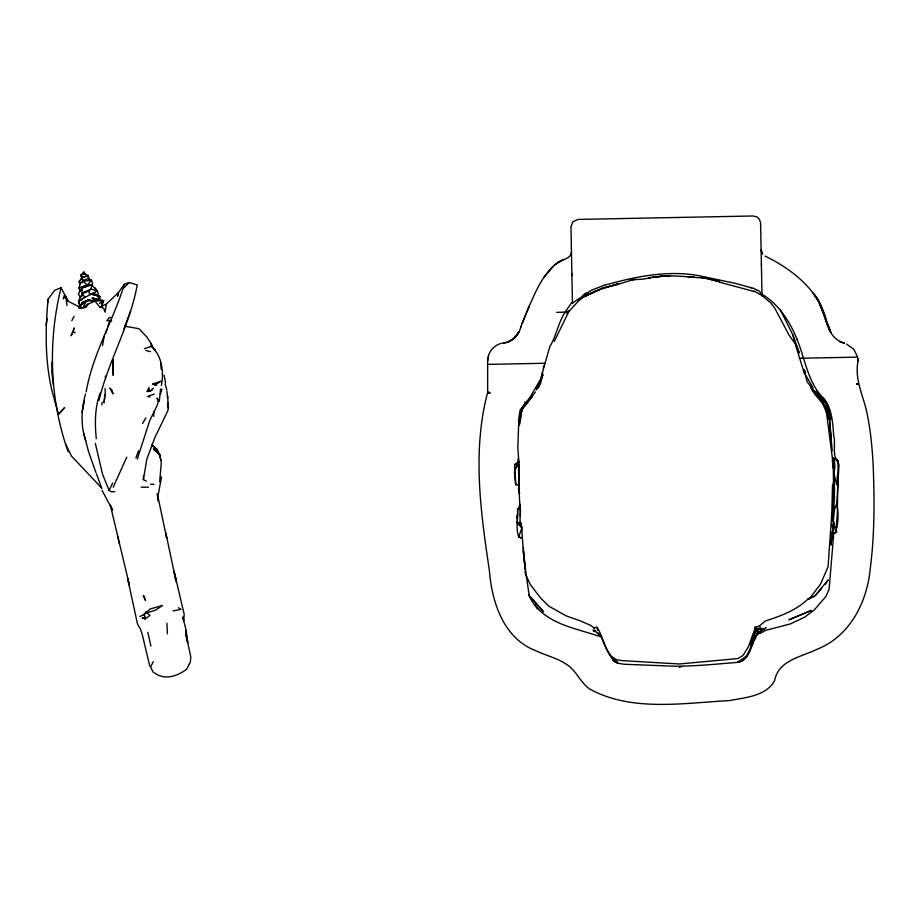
<?xml version="1.0" encoding="UTF-8"?>
<svg xmlns="http://www.w3.org/2000/svg" width="920" height="920" viewBox="0 0 920 920"><rect width="100%" height="100%" fill="white"/><g stroke="black" fill="none" stroke-linecap="round" stroke-linejoin="round"><path stroke-width="1.38" d="M146.291 481.183L143.393 479.607L146.843 459.16L154.813 437.667L168.072 410.239L167.808 396.129M161.368 385.549C164.024 372.186 162.115 355.522 151.179 346.438L151.19 343.562L146.751 336.904L138.989 328.716L124.545 326.151M837.073 532.07L833.014 533.416L834.543 489.095L833.117 457.642L833.692 494.649L834.704 497.156M836.073 530.196L837.349 513.486L838.108 462.185M519.949 507.138L519.972 504.275M833.784 533.289L829.092 589.179L825.872 596.505L814.384 609.799L804.735 617.147L790.487 623.875L765.969 630.292L761.242 632.822L758.275 633.213C750.869 642.206 751.674 657.938 739.335 662.205C717.945 663.987 696.13 666.172 674.889 666.241L624.013 664.251L617.734 663.182L613.87 661.123L605.371 646.783L601.208 637.031C575.483 627.773 542.443 624.082 529.299 596.045C525.837 573.471 522.801 550.746 521.87 527.919C517.983 520.8 521.847 512.659 519.869 505.091L518.776 485.841L515.487 483.862L514.476 472.776L517.235 463.346L518.88 462.254L517.822 447.936L518.88 417.76L520.191 409.791L529.724 397.796L540.419 379.5L549.815 346.622C556.462 335.777 558.187 322.552 565.121 312.179L556.761 312.34M833.462 482.252L833.279 519.133M143.393 479.607L143.439 475.847M99.9 299.345L99.946 296.493L93.667 293.238L89.378 293.917L88.849 291.007L91.16 289.064L91.678 284.809L87.181 285.119L78.924 287.718L80.385 291.111M68.114 451.72C49.553 399.268 47.794 341.676 61.042 287.73L54.717 290.306L48.116 299.103C45.011 331.878 44.861 365.585 53.739 397.509M518.27 458.919L519.121 465.612L518.834 492.016M518.891 491.958L518.535 463.622M52.083 361.836L51.83 372.082L53.394 384.882M833.06 501.262L832.381 520.444M833.163 497.007L833.382 488.508M833.577 497.835L833.071 486.921L834.06 482.747M137.31 459.011L149.742 420.52L157.343 405.11L158.217 400.706L156.986 398.096L159.263 401.453L160.574 389.125M518.397 459.022L517.983 462.553L514.74 464.45L514.567 472.546M832.531 484.667L831.795 513.613L828.034 566.846L820.502 584.154L809.807 598.264L808.024 598.977C796.306 610.431 780.539 616.02 765.268 621.034L759.034 626.244L754.918 627.394M837.372 475.237L836.706 484.817L833.991 473.926L834.969 466.359L834.095 458.079L836.567 460.241L838.994 464.485L836.82 504.424C838.775 513.417 838.453 523.837 835.279 532.599L833.014 533.416M112.861 359.743L113.137 375.279L113.413 359.709M113.022 366.229L113.229 362.917M153.64 416.38L153.927 411.757M517.615 509.277L517.281 522.951L521.87 527.919L518.742 536.935L520.8 537.924L522.158 537.245M161.552 476.882L157.757 497.283L157.975 501.055M80.362 283.808L79.132 281.842L81.926 277.725L88.32 275.517L88.09 278.541L89.263 279.737L88.32 275.517L85.042 274.137L80.695 275.252L82.535 279.714M185.92 634.213L186.196 630.614L182.85 616.998L183.666 620.804L184.184 614.215L174.041 571.17L175.72 580.106M755.561 629.556L757.286 628.475L750.214 644.494L755.561 629.556L755.642 627.037L754.894 627.567M101.89 404.857L102.097 402.339M86.169 391.909C92.621 353.774 113.436 320.528 124.315 284.268L129.064 282.532L137.207 284.889C130.157 324.933 108.479 360.778 99.015 400.303M832.163 531.679L830.978 545.123L832.082 535.612M104.742 394.645L104.017 402.81L105.271 394.542L105.11 388.412M858.061 360.939L857.888 358.386L858.061 360.939C854.438 378.798 862.684 394.335 866.582 411.136C870.446 428.651 872.125 446.556 873.126 464.439C874.529 499.399 874.724 534.612 870.147 569.365C866.985 602.404 849.758 636.18 817.546 649.06C801.814 656.88 778.355 660.019 774.606 680.685C766.015 696.313 745.108 697.486 729.594 700.591C683.721 702.949 631.637 712.195 589.547 688.953C582.877 684.112 578.852 676.798 573.666 670.599C563.995 659.479 548.745 656.834 535.992 650.796C503.55 638.572 491.878 602.174 489.394 570.584C480.619 511.865 472.132 450.857 487.646 392.495L487.646 360.939C487.611 353.107 493.12 345.724 500.664 343.551M571.447 251.528C571.377 259.854 560.981 258.773 556.428 263.488C542.512 274.585 535.612 291.824 528.551 307.625M487.646 360.939L487.945 357.638M833.094 527.816L832.255 534.186M111.515 319.93L111.377 321.333L109.848 320.471L106.927 320.792L109.204 317.618L111.009 317.446M185.736 635.444L186.196 630.614L187.714 642.551L186.173 635.708L190.842 657.075L190.267 662.446L188.761 664.792M517.523 465.773L517.879 462.058L516.822 463.576L517.523 465.773L514.797 469.315L515.924 485.024M832.462 518.362L833.002 512.9M81.972 295.584L82.225 287.189L87.181 285.119L91.494 280.243L88.09 278.541L82.892 280.623L82.029 282.796M81.995 296.056L82.271 292.893L91.16 289.064L97.393 291.065L98.394 293.779L97.129 295.768M833.716 485.875L834.037 483.448M80.477 308.522L80.983 304.808L86.123 300.828L88.86 299.77L95.346 301.024L103.615 300.656L101.89 305.842M124.315 284.268L118.438 292.594L106.283 304.141L105.121 312.11L103.58 308.166L99.854 307.05L92.264 297.999L103.615 300.656L101.614 303.933L102.258 306.015M521.249 412.597L521.812 408.94L532.415 396.29L521.329 409.975M522.583 407.077L518.834 422.061L518.719 425.419L519.811 423.855L522.33 407.686L532.404 395.657L522.606 406.996M159.666 481.666L161.299 463.047L160.574 458.85L159.413 454.043L153.456 448.96L158.481 451.743L161 460.241M520.363 516.408L520.11 509.277L518.627 508.357L519.582 505.459M543.306 368.494L543.754 365.884M542.283 374.382L542.627 372.404M102.522 345.529L104.236 336.018M85.755 440.99C80.626 425.73 81.178 409.434 85.514 394.036M46 325.151L47.276 318.516M519.283 422.843L519.788 420.267M520.294 417.691L521.053 413.827M539.143 385.952L537.751 388.424M82.029 412.424L84.49 400.66M825.964 407.192L815.856 393.794L820.26 398.601L816.902 392.276M73.232 331.821L74.198 327.911L71.07 335.742L73.232 331.821L75.095 332.706M79.051 307.866L79.683 305.417M833.957 533.186L832.91 532.887L834.578 526.769L833.175 520.214L833.865 511.462L837.257 501.975M100.268 392.921C94.725 407.445 94.748 423.395 96.29 438.702M160.448 393.783L161.92 388.918M107.755 326.611L109.848 320.471M755.642 627.037L748.213 647.094L743.038 655.419L738.116 658.524L679.431 663.975L621.897 660.617L616.308 659.674L610.949 655.971M91.747 285.844L92.609 283.429L91.494 280.243L83.179 281.175L80.281 283.325L78.924 287.718L80.58 290.421L82.777 288.65M135.918 457.93L138.448 450.823M123.901 328.773L130.513 311.121M744.36 658.214C751.387 651.659 750.961 638.618 758.275 633.213L757.332 634.374M79.12 308.108L82.305 302.266L88.86 299.77L79.902 306.153L78.487 302.231L79.649 300.07L97.393 291.065M520.547 327.485L529.103 306.325M501.803 343.252C511.347 342.987 519.029 335.512 520.996 326.335M522.169 323.391L529.046 306.464M105.386 333.58L107.157 329.153M572.458 303.082L587.397 292.986L585.062 293.399M126.764 457.183L113.171 487.174M751.306 646.277L757.827 632.684L757.091 633.029L758.574 632.144L757.585 632.189L756.228 630.016L755.561 630.924L759.782 628.659L759.126 628.222M114.758 491.636L111.607 491.843L109.089 490.406L112.642 483.046M150.765 666.758L153.226 661.698M507.541 342.159L514.107 338.422L518.903 331.614L517.235 334.811M518.903 331.614L516.166 336.272L513.199 339.192L508.15 341.952L503.918 342.907M554.254 341.435L569.192 310.764L564.788 312.662M88.849 291.007L82.294 293.687L78.602 300.702L79.281 303.738M188.715 665.344L186.553 669.311C177.238 676.234 164.761 680.593 154.387 672.831M71.794 320.643L74.163 316.353M518.144 333.258L514.177 338.376M87.952 304.083L83.237 307.705L86.123 300.828L95.346 301.024L87.952 304.083L86.273 307.05L81.57 308.2L68.16 301.185L61.042 287.73M520.409 508.748L518.178 508.932L519.857 507.529L520.409 508.748L518.178 508.932M833.716 479.285L834.13 478.584M142.565 423.499L145.877 417.875M825.401 584.177L828.126 579.933L815.051 595.815L808.944 599.023M535.474 391.909L520.812 411.022M755.561 630.924L757.286 628.475M544.226 276.908L554.426 265.086L563.845 259.382M564.995 312.179L569.71 305.566A11.937 1.357 -52.1 0 0 571.343 302.887L572.447 302.496M761.173 629.935L760.92 631.465L757.562 631.833L760.92 631.465M145.946 612.122L149.925 615.445L145.084 618.987L144.279 614.272L145.946 612.122L148.327 612.386L155.434 610.202L162.564 605.452L150.086 609.017L144.279 614.272L139.886 616.584M79.902 306.153L80.983 304.808M821.64 588.409L815.051 595.815L808.024 598.977M566.858 313.651L580.382 298.931M58.408 414.368L64.515 407.744L58.408 414.368L55.786 404.029M124.016 287.856L129.064 282.532M85.042 274.137L83.858 272.067L80.695 275.252L82.409 277.403L79.132 281.842L80.488 283.923M80.948 300.529L84.698 296.964L82.294 293.687M153.364 388.251L149.58 391.494L148.959 387.596L146.935 391.644L151.995 390.344M578.427 300.897L582.13 297.804M84.985 286.89L87.181 285.119L83.179 281.175L81.926 277.725L88.32 275.517M761.967 630.717L766.141 627.739L759.299 631.775M594.998 630.717L594.147 631.315L593.216 630.257L594.998 630.717L598.943 634.731L598.023 632.994L600.024 635.444M155.411 384.928L160.931 381.133L152.846 384.042L155.94 385.147L152.846 384.042M99.36 303.473L103.615 300.656M856.692 384.065L858.061 383.893L856.738 384.249M519.133 507.966L519.857 507.529M516.534 516.304L517.178 515.913L516.764 517.879M578.956 299.989C594.745 288.063 614.56 286.35 632.408 279.737L642.401 279.22L650.497 277.897L650.474 277.081M579.657 299.011L586.04 295.884M857.06 384.307L858.061 383.893L856.968 383.893M518.88 462.254L517.983 462.553M99.854 307.05L106.283 304.141M517.235 463.346L514.74 464.45M518.075 508.841L519.053 508.449M679.351 667.391L681.456 666.54M757.206 634.11L760.104 632.994M154.261 394.105L147.752 396.405L149.845 397.026M144.302 348.703L151.179 346.438M630.039 280.358L635.133 279.335M604.198 285.303L596.367 288.316A39.502 1.702 -21.6 0 1 592.181 289.892L583.084 295.262L583.176 296.136M617.895 284.108L603.692 287.983L584.901 296.332L601.91 288.339L617.895 284.108L614.365 284.636M762.001 295.205L761.185 295.032M759.667 633.317L760.449 633.121M173.017 610.869L180.952 609.385L178.468 607.752M609.799 655.212C604.359 646.553 602.381 635.547 597.011 627.256L593.848 627.75L590.548 625.347L580.382 620.885L566.03 615.802L548.711 606.096L540.799 598.184L530.357 584.683L525.55 574.333M490.072 392.495L487.646 392.495L489.946 393.254M487.91 392.575L488.738 392.495M155.135 349.531L154.203 349.646L151.19 343.562M648.174 278.288C665.654 274.01 682.744 276.598 700.338 277.771L706.433 278.231L719.463 281.899M832.91 532.887L835.371 532.634M765.037 256.094C790.694 268.421 819.341 289.904 826.482 320.953M814.522 294.779C827.264 309.016 823.308 337.87 844.353 342.884M487.646 364.389L544.904 363.262M799.204 358.271L857.658 357.121L853.748 349.209L846.572 344.08M761.978 294.17C779.343 304.589 790.728 322.839 797.87 341.4C805.494 360.997 808.484 384.134 824.446 399.13C832.151 409.354 832.795 423.407 833.704 435.804C835.946 442.232 831.91 455.986 837.533 460.264L837.936 463.726M141.174 487.151L148.511 487.209M144.681 617.883L142.174 617.86L145.084 618.987L144.279 614.272M694.197 277.138L686.803 276.517M150.661 484.15L154.008 484.495M489.014 392.633L487.646 392.495L488.991 392.782M701.247 277.38L719.452 281.439L719.463 282.13L754.457 291.594M832.968 520.122L834.578 526.769L836.556 527.137M97.853 295.596L91.712 294.285L99.946 296.493L97.853 295.596L98.912 300.127L92.264 297.999M844.433 343.378L842.524 342.918M145.832 350.428L150.535 351.704M751.375 287.822L735.517 283.406L704.915 276.931C672.727 269.341 639.664 275.643 608.35 284.2A38.295 0.828 -14.7 0 1 605.418 284.935A38.559 1.633 -15.8 0 1 604.417 285.131M834.578 526.769L836.648 527.39M155.998 450.949L158.481 451.743L154.411 446.625L151.869 445.383M836.234 459.793L837.533 460.264M617.734 663.182L613.709 661.008M488.681 392.828L487.922 392.495M156.515 449.224L157.286 449.512L151.719 445.544M839.707 341.849L841.236 342.493M613.87 661.123L617.584 662.722M612.789 659.962L616.25 661.71M760.173 294.526L753.917 290.984M834.072 458.482L838.166 460.839M613.134 659.64L617.4 662.296L610.983 657.018M759.034 626.244L760.564 627.336M518.788 536.452L520.8 537.924M593.216 630.257L595.125 631.752M761.38 295.078L770.707 302.841L774.629 307.855L789.245 335.512L795.501 344.091L799.227 352.866L792.821 334.707L780.079 309.419M521.456 526.62L517.281 522.951L519.869 522.249L521.87 527.919M82.305 302.266L83.386 303.221M151.42 444.705L153.456 446.51M101.269 487.623L71.461 456.009L65.7 444.187M528.724 595.079L543.536 611.777L531.553 598.23M597.011 627.256L597.678 630.442M825.643 406.95L815.2 394.645L813.314 390.16M815.097 394.036L812.13 390.586L810.577 386.768M823.526 400.89L826.275 404.156L829.932 419.301L830.771 419.29L827.31 404.351L815.798 391.287L823.526 400.89L823.481 398.164M154.755 450.558L153.456 448.96L159.999 455.181L159.413 454.043M820.26 398.601L807.105 381.754L803.861 369.506L805.23 371.91M93.667 293.238L95.162 295.228M538.039 609.074L534.945 604.819L537.084 608.108M812.935 292.56L818.765 301.829M814.648 294.964L818.018 300.449M593.848 627.75L594.745 629.119M805.817 375.429L813.119 387.906M796.858 338.905L797.329 339.721M755.09 627.221L755.561 628.049M101.993 490.337L112.62 510.128M80.304 297.367L78.453 293.998L82.225 287.189L85.272 287.051L91.678 284.809L96.462 290.306L95.427 288.006M804.413 373.692L795.719 345.334M153.283 672.324L149.569 665.286L142.393 635.053L140.495 629.188L137.471 623.898L127.546 578.128L129.363 584.936L110.343 505.16L112.631 510.059M818.512 301.346L830.829 332.557L827.045 322.598M819.421 303.094L824.941 316.572M518.742 536.935C515.487 528.448 518.19 518.489 517.615 509.657L517.546 508.932M68.16 301.185L64.526 294.872L63.169 298.897L65.849 296.389L66.987 305.509M820.329 398.268L829.564 419.313L828.506 419.336L826.332 408.48M803.861 369.506L805.632 373.382M83.858 272.067L84.893 274.528M109.089 490.406L102.534 474.202L95.323 443.336M95.99 472.696L88.619 451.95L83.87 433.699M828.391 326.335L829.668 329.705L826.171 320.079M96.496 473.984L101.844 488.44M761.3 251.332L762.657 254.115L761.105 249.791M517.879 462.058L519.121 465.612M147.809 632.293L150.892 646.012M792.821 334.707L795.501 344.091M54.119 398.889L55.637 404.386M165.083 383.801L166.808 390.114M825.999 408.859L832.968 462.61M117.84 536.716L119.37 543.731M164.128 375.256L165.542 382.766M518.776 485.841L519.524 493.81M166.704 538.28L165.818 532.967L175.766 579.991M833.646 474.386L834.083 477.1M166.704 538.234L157.308 493.626L157.538 496.466M175.547 577.242L176.329 582.394M524.906 571.826L525.078 572.999M105.305 376.061L105.627 378.58M518.397 488.888L518.477 489.543M523.066 551.241L523.399 554.093M523.905 558.371L524.584 564.075M524.917 566.927L525.262 569.767L523.284 547.503M166.945 391.414L167.543 397.785M167.934 402.753L168.44 407.732M832.335 459.85L833.048 467.785M832.209 450.731L829.506 419.313L831.335 441.416M160.77 363.204L161.172 369.196M571.78 273.55L571.918 275.781L571.884 274.643M48.116 299.103L48.288 301.967M166.922 623.254L167.405 633.799M521.295 522.962L521.444 526.907M823.538 401.499L823.595 404.317M572.47 303.554L570.963 226.814L572.987 221.651L578.07 219.42L753.192 215.981L756.838 216.89L759.54 219.489L760.587 223.088L762.013 295.884L760.069 292.065A39.617 8.464 21.5 0 0 758.966 290.984A36.558 2.081 19.9 0 0 756.286 289.708M524.986 401.81L525.044 404.65M832.128 524.297L832.14 526.757M761.404 263.603L761.404 265.121M752.801 288.121A36.42 0.839 14 0 1 750.973 287.707M753.261 288.248A37.835 2.024 21.8 0 1 756.366 289.731M118.438 292.594L117.541 296.297L118.473 292.548M542.88 374.842L540.396 383.95L536.245 389.861L542.88 374.842M746.568 656.202L742.532 660.491L737.483 662.239L746.568 656.202M811.21 610.489L789.119 619.735L811.21 610.489M762.151 628.82L756.228 630.016L762.151 628.82M670.323 275.563L652.613 277.184L670.323 275.563M145.51 600.369L143.428 595.47L145.51 600.369M111.895 390.367L109.813 388.01L113.056 393.898L111.895 390.367"/></g></svg>
